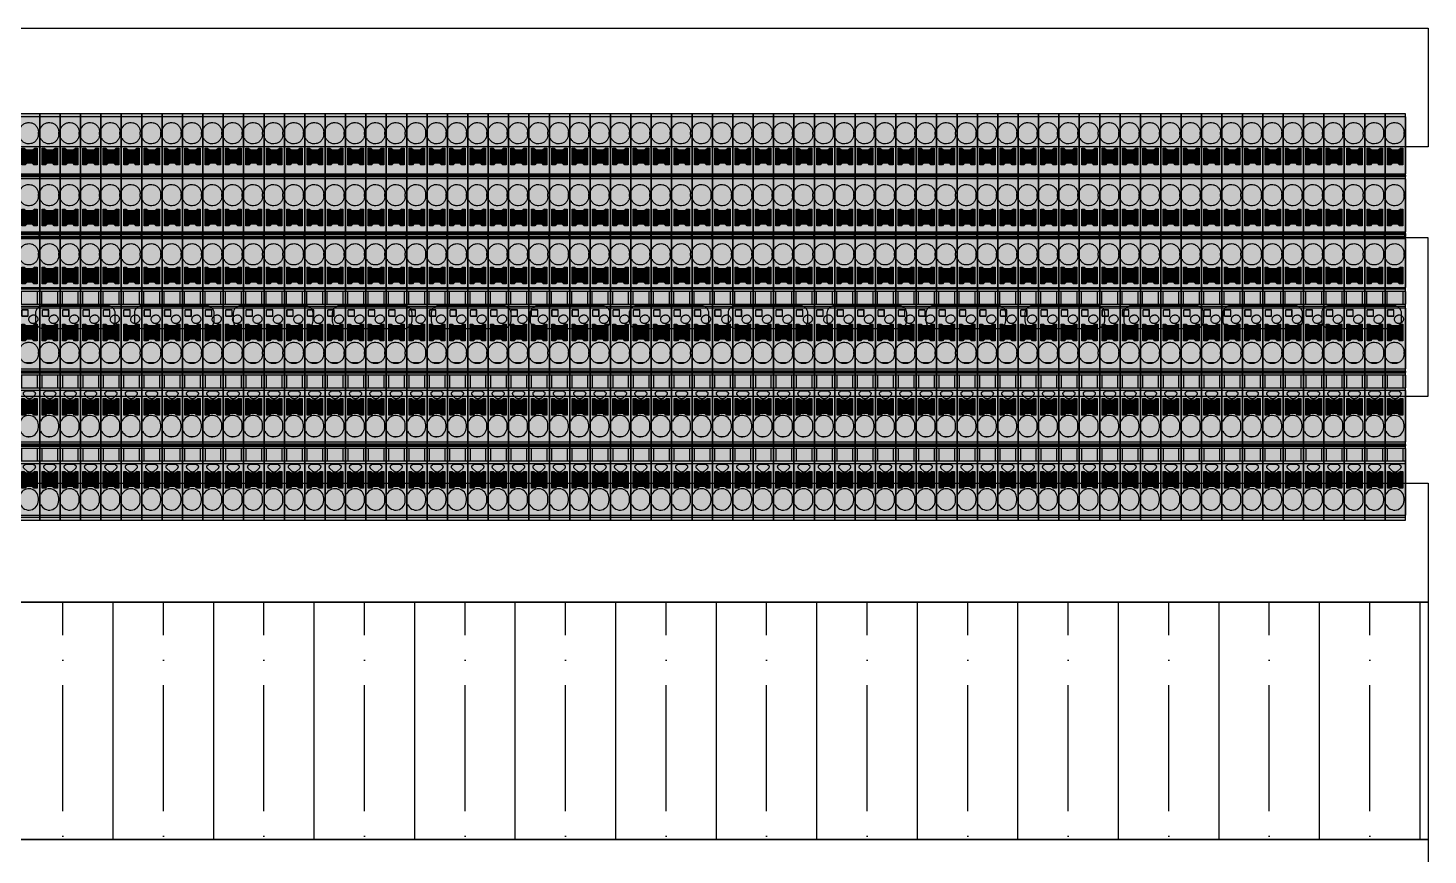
# Model space of a CAD drawing. Header units: millimetres. Extents: x -174 to 283928, y 1291 to 21053.
# Drawn here: x 10748.1 to 11101.9, y 20610.3 to 20819.2 of the extents above; entities that cross this region are included whole.
import ezdxf

# ---------------------------------------------------------------- set-up
doc = ezdxf.new("R2010")
doc.units = ezdxf.units.MM

# ---------------------------------------------------------------- blocks, each defined once
blk = doc.blocks.new('*U216')
at = {"ltscale": 2}
blk.add_lwpolyline([(0, 20), (0, -20), (840, -20), (840, 20), (0, 20)], dxfattribs=at)
for points in [[(490.23, 3), (506.23, 3, -0.414214), (508.23, 1), (508.23, -1, -0.414214), (506.23, -3), (490.23, -3, -0.414214), (488.23, -1), (488.23, 1, -0.414214)], [(515.23, 3), (531.23, 3, -0.414214), (533.23, 1), (533.23, -1, -0.414214), (531.23, -3), (515.23, -3, -0.414214), (513.23, -1), (513.23, 1, -0.414214)], [(540.23, 3), (556.23, 3, -0.414214), (558.23, 1), (558.23, -1, -0.414214), (556.23, -3), (540.23, -3, -0.414214), (538.23, -1), (538.23, 1, -0.414214)], [(565.23, 3), (581.23, 3, -0.414214), (583.23, 1), (583.23, -1, -0.414214), (581.23, -3), (565.23, -3, -0.414214), (563.23, -1), (563.23, 1, -0.414214)], [(590.23, 3), (606.23, 3, -0.414214), (608.23, 1), (608.23, -1, -0.414214), (606.23, -3), (590.23, -3, -0.414214), (588.23, -1), (588.23, 1, -0.414214)], [(615.23, 3), (631.23, 3, -0.414214), (633.23, 1), (633.23, -1, -0.414214), (631.23, -3), (615.23, -3, -0.414214), (613.23, -1), (613.23, 1, -0.414214)], [(640.23, 3), (656.23, 3, -0.414214), (658.23, 1), (658.23, -1, -0.414214), (656.23, -3), (640.23, -3, -0.414214), (638.23, -1), (638.23, 1, -0.414214)], [(665.23, 3), (681.23, 3, -0.414214), (683.23, 1), (683.23, -1, -0.414214), (681.23, -3), (665.23, -3, -0.414214), (663.23, -1), (663.23, 1, -0.414214)], [(690.23, 3), (706.23, 3, -0.414214), (708.23, 1), (708.23, -1, -0.414214), (706.23, -3), (690.23, -3, -0.414214), (688.23, -1), (688.23, 1, -0.414214)], [(715.23, 3), (731.23, 3, -0.414214), (733.23, 1), (733.23, -1, -0.414214), (731.23, -3), (715.23, -3, -0.414214), (713.23, -1), (713.23, 1, -0.414214)], [(740.23, 3), (756.23, 3, -0.414214), (758.23, 1), (758.23, -1, -0.414214), (756.23, -3), (740.23, -3, -0.414214), (738.23, -1), (738.23, 1, -0.414214)], [(765.23, 3), (781.23, 3, -0.414214), (783.23, 1), (783.23, -1, -0.414214), (781.23, -3), (765.23, -3, -0.414214), (763.23, -1), (763.23, 1, -0.414214)], [(790.23, 3), (806.23, 3, -0.414214), (808.23, 1), (808.23, -1, -0.414214), (806.23, -3), (790.23, -3, -0.414214), (788.23, -1), (788.23, 1, -0.414214)], [(815.23, 3), (831.23, 3, -0.414214), (833.23, 1), (833.23, -1, -0.414214), (831.23, -3), (815.23, -3, -0.414214), (813.23, -1), (813.23, 1, -0.414214)]]:
    blk.add_lwpolyline(points, format="xyb", close=True, dxfattribs=at)
blk = doc.blocks.new('*U197')
blk.add_wipeout([(0, 30), (840, 30), (840, -30), (0, -30)])
at = {"true_color": 0x2776bb}
h = blk.add_hatch(dxfattribs=at)
h.set_pattern_fill('ANSI35', color=152, scale=4, angle=45)
h.set_pattern_definition([(90, (-6146.77, 1406.27), (-25.4, 0), []), (90, (-6134.07, 1418.97), (-25.4, 0), [31.75, -6.35, 0, -6.35])])
h.paths.add_polyline_path([(840, -30), (840, 30), (0, 30), (0, -30)])
blk.add_lwpolyline([(0, 30), (840, 30), (840, -30), (0, -30), (0, 30)])
blk = doc.blocks.new('VPR-2.5-3L-GY')
at = {"true_color": 0xc7c8ca}
h = blk.add_hatch(color=9, dxfattribs=at)
h.dxf.hatch_style = 1
h.paths.add_polyline_path([(5.15, 51.29), (0, 51.29), (0, -51.29), (5.15, -51.29)])
at = {"true_color": 0xcd6928}
h = blk.add_hatch(color=32, dxfattribs=at)
h.dxf.hatch_style = 1
h.paths.add_polyline_path([(4.5, 42.63), (3.88, 42.63), (3.4, 42.23), (1.7, 42.23), (1.21, 42.63), (0.6, 42.63), (0.6, 38.43), (1.44, 38.43), (1.84, 38.83), (3.26, 38.83), (3.66, 38.43), (4.5, 38.43)])
h = blk.add_hatch(color=32, dxfattribs=at)
h.dxf.hatch_style = 1
h.paths.add_polyline_path([(4.5, 27.26), (3.88, 27.26), (3.4, 26.86), (1.7, 26.86), (1.21, 27.26), (0.6, 27.26), (0.6, 23.06), (1.44, 23.06), (1.84, 23.46), (3.26, 23.46), (3.66, 23.06), (4.5, 23.06)])
h = blk.add_hatch(color=32, dxfattribs=at)
h.dxf.hatch_style = 1
h.paths.add_polyline_path([(4.5, 12.61), (3.88, 12.61), (3.4, 12.21), (1.7, 12.21), (1.21, 12.61), (0.6, 12.61), (0.6, 8.41), (1.44, 8.41), (1.84, 8.81), (3.26, 8.81), (3.66, 8.41), (4.5, 8.41)])
h = blk.add_hatch(color=32, dxfattribs=at)
h.dxf.hatch_style = 1
h.paths.add_polyline_path([(4.5, -1.78), (3.88, -1.78), (3.4, -2.18), (1.7, -2.18), (1.21, -1.78), (0.6, -1.78), (0.6, -5.98), (1.44, -5.98), (1.84, -5.58), (3.26, -5.58), (3.66, -5.98), (4.5, -5.98)])
h = blk.add_hatch(color=32, dxfattribs=at)
h.dxf.hatch_style = 1
h.paths.add_polyline_path([(4.5, -20.56), (3.88, -20.56), (3.4, -20.96), (1.7, -20.96), (1.21, -20.56), (0.6, -20.56), (0.6, -24.76), (1.44, -24.76), (1.84, -24.36), (3.26, -24.36), (3.66, -24.76), (4.5, -24.76)])
h = blk.add_hatch(color=32, dxfattribs=at)
h.dxf.hatch_style = 1
h.paths.add_polyline_path([(4.5, -39.01), (3.88, -39.01), (3.4, -39.41), (1.7, -39.41), (1.21, -39.01), (0.6, -39.01), (0.6, -43.21), (1.44, -43.21), (1.84, -42.81), (3.26, -42.81), (3.66, -43.21), (4.5, -43.21)])
at = {"color": 7, "linetype": 'Continuous', "lineweight": 25}
for p, q in [((5.15, 50.53), (0, 50.53)), ((0, 50.53), (0, 47.73)), ((5.15, 50.53), (5.15, 36.18)), ((0.22, 47.73), (0, 47.73)), ((0, 45.13), (0, 47.73)), ((4.8, 46.13), (4.8, 46.73)), ((0, 45.13), (0.22, 45.13)), ((0, 45.13), (0, 36.18)), ((0.68, 40.9), (0.68, 42.58)), ((0.68, 42.58), (1.18, 42.58)), ((1.18, 42.58), (1.68, 42.18)), ((3.93, 42.58), (3.43, 42.18)), ((3.93, 42.58), (4.43, 42.58)), ((4.43, 42.58), (4.43, 40.9)), ((1.64, 40.9), (0.68, 40.9)), ((0.68, 40.1), (0.68, 40.9)), ((0.68, 38.58), (0.68, 40.1)), ((0.68, 40.1), (1.64, 40.1)), ((3.43, 42.18), (1.68, 42.18)), ((3.47, 40.9), (4.43, 40.9)), ((3.47, 40.1), (4.43, 40.1)), ((4.43, 40.9), (4.43, 40.1)), ((4.43, 40.1), (4.43, 38.48)), ((0, 36.18), (5.15, 36.18)), ((0, 36.06), (5.15, 36.06)), ((0, 36.06), (0, 35.8)), ((0, 35.8), (4.95, 35.79)), ((0, 35.66), (4.95, 35.66)), ((0, 35.66), (0, 35.65)), ((0, 35.65), (4.95, 35.65)), ((4.95, 35.56), (0, 35.56)), ((5.15, 35.46), (0, 35.46)), ((5.15, 35.42), (0, 35.42)), ((1.36, 38.48), (0.78, 38.48)), ((1.8, 38.88), (1.43, 38.51)), ((3.3, 38.88), (1.8, 38.88)), ((3.7, 38.48), (3.3, 38.88)), ((4.43, 38.48), (3.7, 38.48)), ((5.15, 35.79), (4.95, 35.79)), ((5.15, 35.69), (4.95, 35.69)), ((4.95, 35.69), (4.95, 35.46)), ((5.15, 35.86), (5.15, 36.06)), ((5.15, 35.86), (5.15, 35.79)), ((5.15, 35.79), (5.15, 35.69)), ((5.15, 35.69), (5.15, 35.52)), ((5.15, 34.92), (0, 34.92)), ((0, 34.92), (0, 32.08)), ((0.22, 32.08), (0, 32.08)), ((0, 29.48), (0, 32.08)), ((5.15, 34.92), (5.15, 21.48)), ((0, 29.48), (0.22, 29.48)), ((0, 29.48), (0, 21.48)), ((4.8, 30.48), (4.8, 31.08)), ((0.68, 25.53), (0.68, 27.21)), ((0.68, 27.21), (1.18, 27.21)), ((1.64, 25.53), (0.68, 25.53)), ((0.68, 24.73), (0.68, 25.53)), ((1.18, 27.21), (1.68, 26.81)), ((3.43, 26.81), (1.68, 26.81)), ((3.93, 27.21), (3.43, 26.81)), ((3.47, 25.53), (4.43, 25.53)), ((3.93, 27.21), (4.43, 27.21)), ((4.43, 27.21), (4.43, 25.53)), ((4.43, 25.53), (4.43, 24.73)), ((0, 21.48), (5.15, 21.48)), ((0, 21.35), (5.15, 21.35)), ((0, 21.35), (0, 21.07)), ((0.68, 23.21), (0.68, 24.73)), ((0.68, 24.73), (1.64, 24.73)), ((1.36, 23.11), (0.78, 23.11)), ((1.8, 23.51), (1.43, 23.14)), ((3.3, 23.51), (1.8, 23.51)), ((3.7, 23.11), (3.3, 23.51)), ((3.47, 24.73), (4.43, 24.73)), ((4.43, 23.11), (3.7, 23.11)), ((4.43, 24.73), (4.43, 23.11)), ((5.15, 21.13), (5.15, 21.35)), ((0, 21.07), (4.95, 21.06)), ((0, 20.93), (4.95, 20.93)), ((0, 20.93), (4.95, 20.93)), ((0, 20.93), (0, 20.93)), ((4.95, 20.85), (0, 20.85)), ((0, 20.85), (0, 20.42)), ((5.15, 20.3), (0, 20.3)), ((5.15, 20.3), (0, 20.3)), ((5.15, 20.26), (0, 20.26)), ((5.15, 19.77), (0, 19.77)), ((0, 19.77), (0, 17.13)), ((5.15, 21.06), (4.95, 21.06)), ((5.15, 20.96), (4.95, 20.96)), ((4.95, 20.96), (4.95, 20.3)), ((5.15, 21.13), (5.15, 21.06)), ((5.15, 20.96), (5.15, 20.36)), ((5.15, 19.77), (5.15, 7.48)), ((0.22, 17.13), (0, 17.13)), ((0, 14.53), (0, 17.13)), ((0, 14.53), (0, 7.48)), ((0, 14.53), (0.22, 14.53)), ((4.8, 15.53), (4.8, 16.13)), ((0.68, 10.88), (0.68, 12.56)), ((0.68, 12.56), (1.18, 12.56)), ((1.64, 10.88), (0.68, 10.88)), ((0.68, 10.08), (0.68, 10.88)), ((1.18, 12.56), (1.68, 12.16)), ((3.43, 12.16), (1.68, 12.16)), ((3.93, 12.56), (3.43, 12.16)), ((3.47, 10.88), (4.43, 10.88)), ((3.93, 12.56), (4.43, 12.56)), ((4.43, 12.56), (4.43, 10.88)), ((4.43, 10.88), (4.43, 10.08)), ((0, 7.48), (5.15, 7.48)), ((0.68, 8.56), (0.68, 10.08)), ((0.68, 10.08), (1.64, 10.08)), ((1.36, 8.46), (0.78, 8.46)), ((1.8, 8.86), (1.43, 8.49)), ((3.3, 8.86), (1.8, 8.86)), ((3.7, 8.46), (3.3, 8.86)), ((3.47, 10.08), (4.43, 10.08)), ((4.43, 8.46), (3.7, 8.46)), ((4.43, 10.08), (4.43, 8.46)), ((5.15, 7.02), (0, 7.02)), ((0, 6.48), (0, 7.02)), ((5.15, 6.48), (0, 6.48)), ((0, 3.28), (0, 6.48)), ((0.55, 3.28), (0.55, 6.48)), ((4.5, 6.48), (4.5, 3.28)), ((5.15, 6.48), (5.15, 7.02)), ((5.15, 6.48), (5.15, 3.28)), ((0, 3.28), (5.15, 3.28)), ((0, 2.69), (0, 3.28)), ((5.15, 2.69), (0, 2.69)), ((5.15, 2.23), (0, 2.23)), ((0, 2.23), (0, -7.77)), ((2.25, 1.84), (0.65, 1.84)), ((0.65, 0.23), (0.65, 1.84)), ((0.67, 1.81), (0.65, 1.84)), ((0.65, 0.23), (0.67, 0.26)), ((0.65, 0.23), (2.25, 0.23)), ((0.67, 1.81), (2.23, 1.81)), ((0.67, 0.26), (0.67, 1.81)), ((0.67, 0.26), (2.23, 0.26)), ((2.23, 1.81), (2.25, 1.84)), ((2.23, 0.26), (2.23, 1.81)), ((2.25, 0.23), (2.23, 0.26)), ((2.25, 0.23), (2.25, 1.84)), ((3.08, 0.39), (2.9, 0.29)), ((5.15, 2.69), (5.15, 3.28)), ((5.15, 2.23), (5.15, -13.07)), ((0.68, -3.51), (0.68, -1.83)), ((0.68, -1.83), (1.18, -1.83)), ((1.64, -3.51), (0.68, -3.51)), ((0.68, -4.31), (0.68, -3.51)), ((1.18, -1.83), (1.68, -2.23)), ((3.43, -2.23), (1.68, -2.23)), ((3.93, -1.83), (3.43, -2.23)), ((3.47, -3.51), (4.43, -3.51)), ((3.93, -1.83), (4.43, -1.83)), ((3.95, -1.53), (4.13, -1.43)), ((4.43, -1.83), (4.43, -3.51)), ((4.43, -3.51), (4.43, -4.31)), ((0.68, -5.83), (0.68, -4.31)), ((0.68, -4.31), (1.64, -4.31)), ((1.36, -5.93), (0.78, -5.93)), ((1.8, -5.53), (1.43, -5.9)), ((3.3, -5.53), (1.8, -5.53)), ((3.7, -5.93), (3.3, -5.53)), ((3.47, -4.31), (4.43, -4.31)), ((4.43, -5.93), (3.7, -5.93)), ((4.43, -4.31), (4.43, -5.93)), ((0.22, -7.77), (0, -7.77)), ((0, -10.37), (0, -7.77)), ((0, -10.37), (0.22, -10.37)), ((0, -10.37), (0, -13.07)), ((4.8, -9.37), (4.8, -8.77)), ((0, -13.07), (5.15, -13.07)), ((0, -13.56), (5.15, -13.56)), ((0, -13.59), (5.15, -13.59)), ((0, -13.61), (5.15, -13.61)), ((0, -13.71), (4.95, -13.71)), ((4.95, -13.8), (0, -13.8)), ((4.95, -13.8), (0, -13.8)), ((0, -13.8), (0, -13.8)), ((4.95, -13.94), (0, -13.94)), ((0, -13.94), (0, -14.05)), ((5.15, -14.05), (0, -14.05)), ((1.32, -11.51), (3.41, -11.51)), ((4.95, -13.61), (4.95, -13.84)), ((5.15, -13.84), (4.95, -13.84)), ((5.15, -13.94), (4.95, -13.94)), ((5.15, -13.67), (5.15, -13.84)), ((5.15, -13.94), (5.15, -14)), ((5.15, -14.05), (5.15, -14)), ((5.15, -14.17), (0, -14.17)), ((0, -14.72), (0, -14.17)), ((5.15, -14.72), (0, -14.72)), ((0, -17.92), (0, -14.72)), ((0.55, -14.72), (0.55, -17.92)), ((4.5, -14.72), (4.5, -17.92)), ((5.15, -14.72), (5.15, -14.17)), ((5.15, -14.72), (5.15, -17.92)), ((0, -17.92), (5.15, -17.92)), ((0, -18.59), (0, -17.92)), ((5.15, -18.59), (0, -18.59)), ((0, -18.59), (0, -26.27)), ((0.68, -22.29), (0.68, -20.61)), ((0.68, -20.61), (1.18, -20.61)), ((1.18, -19.73), (1.92, -20.47)), ((1.18, -20.61), (1.68, -21.01)), ((3.43, -21.01), (1.68, -21.01)), ((2.27, -20.62), (2.78, -20.62)), ((3.13, -20.47), (3.87, -19.73)), ((3.93, -20.61), (3.43, -21.01)), ((3.93, -20.61), (4.43, -20.61)), ((4.43, -20.61), (4.43, -22.29)), ((5.15, -18.59), (5.15, -17.92)), ((5.15, -18.59), (5.15, -31.57)), ((1.64, -22.29), (0.68, -22.29)), ((0.68, -23.09), (0.68, -22.29)), ((0.68, -24.61), (0.68, -23.09)), ((0.68, -23.09), (1.64, -23.09)), ((1.36, -24.71), (0.78, -24.71)), ((1.8, -24.31), (1.43, -24.68)), ((3.3, -24.31), (1.8, -24.31)), ((3.7, -24.71), (3.3, -24.31)), ((3.47, -22.29), (4.43, -22.29)), ((3.47, -23.09), (4.43, -23.09)), ((4.43, -24.71), (3.7, -24.71)), ((4.43, -22.29), (4.43, -23.09)), ((4.43, -23.09), (4.43, -24.71)), ((0.22, -26.27), (0, -26.27)), ((0, -28.87), (0, -26.27)), ((4.8, -27.87), (4.8, -27.27)), ((0, -28.87), (0.22, -28.87)), ((0, -28.87), (0, -31.57)), ((0, -31.57), (5.15, -31.57)), ((1.79, -30.19), (3.01, -30.19)), ((0, -32.06), (5.15, -32.06)), ((0, -32.11), (5.15, -32.11)), ((0, -32.21), (4.95, -32.21)), ((4.95, -32.3), (0, -32.3)), ((4.95, -32.3), (0, -32.3)), ((0, -32.3), (0, -32.3)), ((4.95, -32.44), (0, -32.44)), ((0, -32.44), (0, -32.55)), ((5.15, -32.55), (0, -32.55)), ((5.15, -32.67), (0, -32.67)), ((0, -33.19), (0, -32.67)), ((5.15, -33.19), (0, -33.19)), ((0, -36.39), (0, -33.19)), ((0.55, -33.19), (0.55, -36.39)), ((4.5, -33.19), (4.5, -36.39)), ((4.95, -32.11), (4.95, -32.34)), ((5.15, -32.34), (4.95, -32.34)), ((4.95, -32.34), (4.95, -32.44)), ((5.15, -32.44), (4.95, -32.44)), ((5.15, -32.17), (5.15, -32.34)), ((5.15, -32.34), (5.15, -32.44)), ((5.15, -32.44), (5.15, -32.5)), ((5.15, -32.55), (5.15, -32.5)), ((5.15, -33.19), (5.15, -32.67)), ((5.15, -33.19), (5.15, -36.39)), ((5.15, -36.39), (0, -36.39)), ((0, -36.39), (0, -37.09)), ((5.15, -37.09), (0, -37.09)), ((0, -37.09), (0, -44.77)), ((1.18, -38.23), (1.92, -38.97)), ((3.13, -38.97), (3.87, -38.23)), ((5.15, -36.39), (5.15, -37.09)), ((5.15, -37.09), (5.15, -50.07)), ((0.68, -40.74), (0.68, -39.06)), ((0.68, -39.06), (1.18, -39.06)), ((1.64, -40.74), (0.68, -40.74)), ((0.68, -41.54), (0.68, -40.74)), ((0.68, -43.06), (0.68, -41.54)), ((0.68, -41.54), (1.64, -41.54)), ((1.18, -39.06), (1.68, -39.46)), ((3.43, -39.46), (1.68, -39.46)), ((2.27, -39.12), (2.78, -39.12)), ((3.93, -39.06), (3.43, -39.46)), ((3.47, -40.74), (4.43, -40.74)), ((3.47, -41.54), (4.43, -41.54)), ((3.93, -39.06), (4.43, -39.06)), ((4.43, -39.06), (4.43, -40.74)), ((4.43, -40.74), (4.43, -41.54)), ((4.43, -41.54), (4.43, -43.16)), ((0.22, -44.77), (0, -44.77)), ((0, -47.37), (0, -44.77)), ((1.36, -43.16), (0.78, -43.16)), ((1.8, -42.76), (1.43, -43.13)), ((3.3, -42.76), (1.8, -42.76)), ((3.7, -43.16), (3.3, -42.76)), ((4.43, -43.16), (3.7, -43.16)), ((4.8, -46.37), (4.8, -45.77)), ((0, -47.37), (0.22, -47.37)), ((0, -47.37), (0, -50.07)), ((0, -50.07), (5.15, -50.07)), ((0, -50.56), (5.15, -50.56))]:
    blk.add_line(p, q, dxfattribs=at)
blk.add_lwpolyline([(5.15, -51.29), (5.15, 51.29), (0, 51.29), (0, -51.29), (5.15, -51.29)])
for points in [[(0.6, 38.43), (0.6, 42.63), (1.21, 42.63), (1.7, 42.23), (3.4, 42.23), (3.88, 42.63), (4.5, 42.63), (4.5, 38.43), (3.66, 38.43), (3.26, 38.83), (1.84, 38.83), (1.44, 38.43)], [(0.6, 23.06), (0.6, 27.26), (1.21, 27.26), (1.7, 26.86), (3.4, 26.86), (3.88, 27.26), (4.5, 27.26), (4.5, 23.06), (3.66, 23.06), (3.26, 23.46), (1.84, 23.46), (1.44, 23.06)], [(0.6, 8.41), (0.6, 12.61), (1.21, 12.61), (1.7, 12.21), (3.4, 12.21), (3.88, 12.61), (4.5, 12.61), (4.5, 8.41), (3.66, 8.41), (3.26, 8.81), (1.84, 8.81), (1.44, 8.41)], [(0.6, -5.98), (0.6, -1.78), (1.21, -1.78), (1.7, -2.18), (3.4, -2.18), (3.88, -1.78), (4.5, -1.78), (4.5, -5.98), (3.66, -5.98), (3.26, -5.58), (1.84, -5.58), (1.44, -5.98)], [(0.6, -24.76), (0.6, -20.56), (1.21, -20.56), (1.7, -20.96), (3.4, -20.96), (3.88, -20.56), (4.5, -20.56), (4.5, -24.76), (3.66, -24.76), (3.26, -24.36), (1.84, -24.36), (1.44, -24.76)], [(0.6, -43.21), (0.6, -39.01), (1.21, -39.01), (1.7, -39.41), (3.4, -39.41), (3.88, -39.01), (4.5, -39.01), (4.5, -43.21), (3.66, -43.21), (3.26, -42.81), (1.84, -42.81), (1.44, -43.21)]]:
    blk.add_lwpolyline(points, close=True, dxfattribs=at)
for centre, radius, start, end in [((2.55, 40.5), 1, 23.5782, 156.4218), ((2.55, 40.5), 1, 203.5782, 336.4218), ((0.78, 38.58), 0.1, 180, 270), ((1.36, 38.58), 0.1, 270, 315), ((2.55, 25.13), 1, 23.5782, 156.4218), ((0.78, 23.21), 0.1, 180, 270), ((1.36, 23.21), 0.1, 270, 315), ((2.55, 25.13), 1, 203.5782, 336.4218), ((2.55, 10.48), 1, 23.5782, 156.4218), ((0.78, 8.56), 0.1, 180, 270), ((1.36, 8.56), 0.1, 270, 315), ((2.55, 10.48), 1, 203.5782, 336.4218), ((2.55, -3.91), 1, 23.5782, 156.4218), ((0.78, -5.83), 0.1, 180, 270), ((1.36, -5.83), 0.1, 270, 315), ((2.55, -3.91), 1, 203.5782, 336.4218), ((2.53, -25.84), 7.11, 81.5242, 98.4758), ((0.78, -24.61), 0.1, 180, 270), ((1.36, -24.61), 0.1, 270, 315), ((2.55, -22.69), 1, 23.5782, 156.4218), ((2.55, -22.69), 1, 203.5782, 336.4218), ((2.4, -27.27), 2.4, 0, 155.3757), ((2.4, -27.87), 2.4, 204.6243, 0), ((2.53, -44.34), 7.11, 81.5242, 98.4758), ((2.55, -41.14), 1, 23.5782, 156.4218), ((2.55, -41.14), 1, 203.5782, 336.4218), ((2.4, -45.77), 2.4, 0, 155.3757), ((0.78, -43.06), 0.1, 180, 270), ((1.36, -43.06), 0.1, 270, 315), ((2.4, -46.37), 2.4, 204.6243, 0)]:
    blk.add_arc(centre, radius, start, end, dxfattribs=at)
for points, knots in [([(0.22, 47.73), (0.24, 47.78), (0.29, 47.88), (0.37, 48.01), (0.45, 48.14), (0.55, 48.27), (0.71, 48.45), (0.96, 48.67), (1.32, 48.89), (1.71, 49.05), (2.25, 49.15), (2.92, 49.12), (3.55, 48.87), (3.99, 48.55), (4.28, 48.25), (4.51, 47.9), (4.66, 47.56), (4.75, 47.26), (4.79, 47), (4.8, 46.82), (4.8, 46.73)], [0, 0, 0, 0, 0.024394, 0.048636, 0.072831, 0.097085, 0.121504, 0.185849, 0.250275, 0.31462, 0.379045, 0.500019, 0.620993, 0.685337, 0.749763, 0.814108, 0.878533, 0.919087, 0.959411, 1, 1, 1, 1]), ([(4.8, 46.13), (4.8, 46.08), (4.8, 45.98), (4.78, 45.82), (4.76, 45.66), (4.72, 45.51), (4.65, 45.27), (4.51, 44.97), (4.28, 44.62), (3.99, 44.32), (3.55, 44), (2.92, 43.75), (2.25, 43.71), (1.71, 43.82), (1.32, 43.98), (0.96, 44.19), (0.69, 44.44), (0.48, 44.68), (0.34, 44.9), (0.26, 45.05), (0.22, 45.13)], [0, 0, 0, 0, 0.024394, 0.048636, 0.072831, 0.097085, 0.121504, 0.185849, 0.250275, 0.31462, 0.379045, 0.500019, 0.620993, 0.685337, 0.749763, 0.814108, 0.878533, 0.919087, 0.959411, 1, 1, 1, 1]), ([(0, 36.06), (0, 36.08), (0, 36.1), (0, 36.13), (0, 36.16), (0, 36.18), (0, 36.18), (0, 36.18)], [0, 0, 0, 0, 0.1671802, 0.3318902, 0.5004135, 0.7494531, 1, 1, 1, 1]), ([(0, 35.8), (0, 35.77), (0, 35.73), (0, 35.68), (0, 35.66), (0, 35.66)], [0, 0, 0, 0, 0.5, 0.5, 1, 1, 1, 1]), ([(0, 35.62), (0, 35.63), (0, 35.64), (0, 35.65), (0, 35.65)], [0, 0, 0, 0, 0.497129, 1, 1, 1, 1]), ([(0, 34.92), (0, 34.94), (0, 34.98), (0, 35.03), (0, 35.1), (0, 35.18), (0, 35.25), (0, 35.32), (0, 35.37), (0, 35.4), (0, 35.41), (0, 35.42)], [0, 0, 0, 0, 0.0800126, 0.1601253, 0.2414441, 0.3692652, 0.5000614, 0.6278835, 0.7586808, 0.8786191, 1, 1, 1, 1]), ([(5.15, 34.92), (5.15, 35.04), (5.15, 35.16), (5.15, 35.34), (5.15, 35.4), (5.15, 35.42)], [0, 0, 0, 0, 0.5, 0.5, 1, 1, 1, 1]), ([(0.22, 32.08), (0.24, 32.13), (0.29, 32.23), (0.37, 32.36), (0.45, 32.49), (0.55, 32.62), (0.71, 32.8), (0.96, 33.02), (1.32, 33.24), (1.71, 33.4), (2.25, 33.5), (2.92, 33.47), (3.55, 33.22), (3.99, 32.9), (4.28, 32.6), (4.51, 32.25), (4.66, 31.91), (4.75, 31.61), (4.79, 31.35), (4.8, 31.17), (4.8, 31.08)], [0, 0, 0, 0, 0.024394, 0.048636, 0.072831, 0.097085, 0.121504, 0.185849, 0.250275, 0.31462, 0.379045, 0.500019, 0.620993, 0.685337, 0.749763, 0.814108, 0.878533, 0.919087, 0.959411, 1, 1, 1, 1]), ([(4.8, 30.48), (4.8, 30.43), (4.8, 30.33), (4.78, 30.17), (4.76, 30.01), (4.72, 29.86), (4.65, 29.62), (4.51, 29.32), (4.28, 28.97), (3.99, 28.67), (3.55, 28.35), (2.92, 28.1), (2.25, 28.06), (1.71, 28.17), (1.32, 28.33), (0.96, 28.54), (0.69, 28.79), (0.48, 29.03), (0.34, 29.25), (0.26, 29.4), (0.22, 29.48)], [0, 0, 0, 0, 0.0243942, 0.0486358, 0.0728305, 0.0970848, 0.1215043, 0.1858492, 0.2502747, 0.3146196, 0.3790451, 0.5000188, 0.6209926, 0.6853375, 0.749763, 0.8141079, 0.8785334, 0.9190869, 0.9594114, 1, 1, 1, 1]), ([(0, 21.35), (0, 21.36), (0, 21.39), (0, 21.42), (0, 21.45), (0, 21.48), (0, 21.48), (0, 21.48)], [0, 0, 0, 0, 0.167329, 0.331784, 0.500465, 0.749473, 1, 1, 1, 1]), ([(5.15, 21.35), (5.15, 21.39), (5.15, 21.42), (5.15, 21.47), (5.15, 21.48), (5.15, 21.48)], [0, 0, 0, 0, 0.5, 0.5, 1, 1, 1, 1]), ([(0, 21.07), (0, 21.04), (0, 21), (0, 20.95), (0, 20.94), (0, 20.93)], [0, 0, 0, 0, 0.5, 0.5, 1, 1, 1, 1]), ([(0, 20.9), (0, 20.91), (0, 20.92), (0, 20.93), (0, 20.93)], [0, 0, 0, 0, 0.497129, 1, 1, 1, 1]), ([(0, 19.77), (0, 19.79), (0, 19.84), (0, 19.91), (0, 19.97), (0, 20.03), (0, 20.1), (0, 20.15), (0, 20.2), (0, 20.24), (0, 20.25), (0, 20.26)], [0, 0, 0, 0, 0.101572, 0.200381, 0.298422, 0.397735, 0.500284, 0.627642, 0.757961, 0.878261, 1, 1, 1, 1]), ([(0.22, 17.13), (0.24, 17.18), (0.29, 17.28), (0.37, 17.41), (0.45, 17.54), (0.55, 17.67), (0.71, 17.85), (0.96, 18.07), (1.32, 18.29), (1.71, 18.45), (2.25, 18.55), (2.92, 18.52), (3.55, 18.27), (3.99, 17.95), (4.28, 17.65), (4.51, 17.3), (4.66, 16.96), (4.75, 16.66), (4.79, 16.4), (4.8, 16.22), (4.8, 16.13)], [0, 0, 0, 0, 0.024394, 0.048636, 0.072831, 0.097085, 0.121504, 0.185849, 0.250275, 0.31462, 0.379045, 0.500019, 0.620993, 0.685337, 0.749763, 0.814108, 0.878533, 0.919087, 0.959411, 1, 1, 1, 1]), ([(5.15, 21.06), (5.15, 21.05), (5.15, 21.04), (5.15, 21.04), (5.15, 21.03), (5.15, 21.02), (5.15, 21.01), (5.15, 20.99), (5.15, 20.98), (5.15, 20.96)], [0, 0, 0, 0, 0.0000268555, 0.0000268555, 0.0000268555, 0.000053711, 0.000053711, 0.000053711, 0.0001048413, 0.0001048413, 0.0001048413, 0.0001048413]), ([(5.15, 19.77), (5.15, 19.88), (5.15, 20), (5.15, 20.18), (5.15, 20.24), (5.15, 20.26)], [0, 0, 0, 0, 0.5, 0.5, 1, 1, 1, 1]), ([(4.8, 15.53), (4.8, 15.48), (4.8, 15.38), (4.78, 15.22), (4.76, 15.06), (4.72, 14.91), (4.65, 14.67), (4.51, 14.37), (4.28, 14.02), (3.99, 13.72), (3.55, 13.4), (2.92, 13.15), (2.25, 13.11), (1.71, 13.22), (1.32, 13.38), (0.96, 13.59), (0.69, 13.84), (0.48, 14.08), (0.34, 14.3), (0.26, 14.45), (0.22, 14.53)], [0, 0, 0, 0, 0.0243942, 0.0486358, 0.0728305, 0.0970848, 0.1215043, 0.1858492, 0.2502747, 0.3146196, 0.3790451, 0.5000188, 0.6209926, 0.6853375, 0.749763, 0.8141079, 0.8785334, 0.9190869, 0.9594114, 1, 1, 1, 1]), ([(0, 7.02), (0, 7.03), (0, 7.05), (0, 7.1), (0, 7.15), (0, 7.23), (0, 7.34), (0, 7.44), (0, 7.48)], [0, 0, 0, 0, 0.1259506, 0.2495429, 0.37352, 0.5005997, 0.7495449, 1, 1, 1, 1]), ([(5.15, 7.02), (5.15, 7.06), (5.15, 7.13), (5.15, 7.29), (5.15, 7.39), (5.15, 7.48)], [0, 0, 0, 0, 0.5, 0.5, 1, 1, 1, 1]), ([(0, 2.23), (0, 2.26), (0, 2.31), (0, 2.38), (0, 2.45), (0, 2.53), (0, 2.63), (0, 2.67), (0, 2.69)], [0, 0, 0, 0, 0.125951, 0.249543, 0.37352, 0.5006, 0.749545, 1, 1, 1, 1]), ([(3.95, -1.53), (3.92, -1.54), (3.86, -1.57), (3.77, -1.61), (3.68, -1.64), (3.54, -1.66), (3.37, -1.67), (3.15, -1.64), (2.95, -1.56), (2.72, -1.41), (2.5, -1.15), (2.38, -0.83), (2.37, -0.56), (2.41, -0.34), (2.48, -0.14), (2.6, 0.03), (2.74, 0.18), (2.85, 0.26), (2.9, 0.29)], [0, 0, 0, 0, 0.030168, 0.060086, 0.090023, 0.12025, 0.185229, 0.25037, 0.315349, 0.38049, 0.500065, 0.619641, 0.684619, 0.749761, 0.814739, 0.87988, 0.9399, 1, 1, 1, 1]), ([(3.08, 0.39), (3.1, 0.41), (3.16, 0.44), (3.25, 0.48), (3.35, 0.5), (3.48, 0.53), (3.66, 0.54), (3.87, 0.5), (4.08, 0.43), (4.31, 0.28), (4.53, 0.02), (4.64, -0.3), (4.66, -0.58), (4.62, -0.79), (4.55, -0.99), (4.43, -1.17), (4.29, -1.32), (4.18, -1.39), (4.13, -1.43)], [0, 0, 0, 0, 0.030168, 0.060086, 0.090023, 0.12025, 0.185229, 0.25037, 0.315349, 0.38049, 0.500065, 0.619641, 0.684619, 0.749761, 0.814739, 0.87988, 0.9399, 1, 1, 1, 1]), ([(5.15, 2.23), (5.15, 2.33), (5.15, 2.43), (5.15, 2.59), (5.15, 2.66), (5.15, 2.69)], [0, 0, 0, 0, 0.5, 0.5, 1, 1, 1, 1]), ([(0.22, -7.77), (0.24, -7.72), (0.29, -7.62), (0.37, -7.49), (0.45, -7.36), (0.55, -7.23), (0.71, -7.05), (0.96, -6.83), (1.32, -6.61), (1.71, -6.45), (2.25, -6.35), (2.92, -6.38), (3.55, -6.63), (3.99, -6.95), (4.28, -7.25), (4.51, -7.6), (4.66, -7.94), (4.75, -8.24), (4.79, -8.5), (4.8, -8.68), (4.8, -8.77)], [0, 0, 0, 0, 0.024394, 0.048636, 0.072831, 0.097085, 0.121504, 0.185849, 0.250275, 0.31462, 0.379045, 0.500019, 0.620993, 0.685337, 0.749763, 0.814108, 0.878533, 0.919087, 0.959411, 1, 1, 1, 1]), ([(4.8, -9.37), (4.8, -9.42), (4.8, -9.52), (4.78, -9.68), (4.76, -9.84), (4.72, -9.99), (4.65, -10.23), (4.51, -10.53), (4.28, -10.88), (3.99, -11.18), (3.55, -11.5), (2.92, -11.75), (2.25, -11.79), (1.71, -11.68), (1.32, -11.52), (0.96, -11.31), (0.69, -11.06), (0.48, -10.82), (0.34, -10.6), (0.26, -10.45), (0.22, -10.37)], [0, 0, 0, 0, 0.024394, 0.048636, 0.072831, 0.097085, 0.121504, 0.185849, 0.250275, 0.31462, 0.379045, 0.500019, 0.620993, 0.685337, 0.749763, 0.814108, 0.878533, 0.919087, 0.959411, 1, 1, 1, 1]), ([(0, -13.56), (0, -13.56), (0, -13.55), (0, -13.54), (0, -13.51), (0, -13.47), (0, -13.4), (0, -13.33), (0, -13.24), (0, -13.15), (0, -13.1), (0, -13.07)], [0, 0, 0, 0, 0.080013, 0.160125, 0.241444, 0.369265, 0.500061, 0.627884, 0.758681, 0.878619, 1, 1, 1, 1]), ([(0, -13.8), (0, -13.8), (0, -13.79), (0, -13.78), (0, -13.77)], [0, 0, 0, 0, 0.497071, 1, 1, 1, 1]), ([(0, -13.8), (0, -13.81), (0, -13.83), (0, -13.88), (0, -13.92), (0, -13.94)], [0, 0, 0, 0, 0.5, 0.5, 1, 1, 1, 1]), ([(5.15, -13.56), (5.15, -13.55), (5.15, -13.49), (5.15, -13.31), (5.15, -13.19), (5.15, -13.07)], [0, 0, 0, 0, 0.5, 0.5, 1, 1, 1, 1]), ([(1.18, -19.73), (1.16, -19.71), (1.12, -19.67), (1.08, -19.61), (1.05, -19.54), (1.02, -19.45), (1.01, -19.32), (1.04, -19.17), (1.1, -19.04), (1.21, -18.93), (1.33, -18.84), (1.43, -18.82), (1.48, -18.81)], [0, 0, 0, 0, 0.063139, 0.125111, 0.187139, 0.250441, 0.375146, 0.500291, 0.624996, 0.750141, 0.874961, 1, 1, 1, 1]), ([(2.27, -20.62), (2.25, -20.62), (2.21, -20.61), (2.14, -20.6), (2.07, -20.58), (1.99, -20.54), (1.94, -20.49), (1.92, -20.47)], [0, 0, 0, 0, 0.166556, 0.332331, 0.500193, 0.749367, 1, 1, 1, 1]), ([(3.13, -20.47), (3.11, -20.48), (3.08, -20.51), (3.03, -20.55), (2.96, -20.58), (2.87, -20.61), (2.81, -20.61), (2.78, -20.62)], [0, 0, 0, 0, 0.166556, 0.332331, 0.500193, 0.749367, 1, 1, 1, 1]), ([(3.57, -18.81), (3.6, -18.82), (3.65, -18.82), (3.72, -18.85), (3.78, -18.89), (3.86, -18.95), (3.95, -19.04), (4.01, -19.17), (4.04, -19.32), (4.02, -19.47), (3.97, -19.61), (3.91, -19.69), (3.87, -19.73)], [0, 0, 0, 0, 0.063139, 0.125111, 0.187139, 0.250441, 0.375146, 0.500291, 0.624996, 0.750141, 0.874961, 1, 1, 1, 1]), ([(0, -32.06), (0, -32.06), (0, -32.05), (0, -32.04), (0, -32.01), (0, -31.97), (0, -31.9), (0, -31.83), (0, -31.74), (0, -31.65), (0, -31.6), (0, -31.57)], [0, 0, 0, 0, 0.080013, 0.160125, 0.241444, 0.369265, 0.500061, 0.627884, 0.758681, 0.878619, 1, 1, 1, 1]), ([(5.15, -32.06), (5.15, -32.05), (5.15, -31.99), (5.15, -31.81), (5.15, -31.69), (5.15, -31.57)], [0, 0, 0, 0, 0.5, 0.5, 1, 1, 1, 1]), ([(0, -32.3), (0, -32.3), (0, -32.29), (0, -32.28), (0, -32.27)], [0, 0, 0, 0, 0.497071, 1, 1, 1, 1]), ([(0, -32.3), (0, -32.31), (0, -32.33), (0, -32.38), (0, -32.42), (0, -32.44)], [0, 0, 0, 0, 0.5, 0.5, 1, 1, 1, 1]), ([(0, -32.67), (0, -32.67), (0, -32.66), (0, -32.65), (0, -32.63), (0, -32.6), (0, -32.56), (0, -32.55)], [0, 0, 0, 0, 0.16718, 0.33189, 0.500413, 0.749453, 1, 1, 1, 1]), ([(1.18, -38.23), (1.16, -38.21), (1.12, -38.17), (1.08, -38.11), (1.05, -38.04), (1.02, -37.95), (1.01, -37.82), (1.04, -37.67), (1.1, -37.54), (1.21, -37.43), (1.33, -37.34), (1.43, -37.32), (1.48, -37.31)], [0, 0, 0, 0, 0.063139, 0.125111, 0.187139, 0.250441, 0.375146, 0.500291, 0.624996, 0.750141, 0.874961, 1, 1, 1, 1]), ([(3.57, -37.31), (3.6, -37.32), (3.65, -37.32), (3.72, -37.35), (3.78, -37.39), (3.86, -37.45), (3.95, -37.54), (4.01, -37.67), (4.04, -37.82), (4.02, -37.97), (3.97, -38.11), (3.91, -38.19), (3.87, -38.23)], [0, 0, 0, 0, 0.0631394, 0.1251115, 0.1871388, 0.2504407, 0.3751456, 0.5002908, 0.6249958, 0.750141, 0.8749612, 1, 1, 1, 1]), ([(2.27, -39.12), (2.25, -39.12), (2.21, -39.11), (2.14, -39.1), (2.07, -39.08), (1.99, -39.04), (1.94, -38.99), (1.92, -38.97)], [0, 0, 0, 0, 0.1665561, 0.332331, 0.5001928, 0.7493673, 1, 1, 1, 1]), ([(3.13, -38.97), (3.11, -38.98), (3.08, -39.01), (3.03, -39.05), (2.96, -39.08), (2.87, -39.11), (2.81, -39.11), (2.78, -39.12)], [0, 0, 0, 0, 0.166556, 0.332331, 0.500193, 0.749367, 1, 1, 1, 1]), ([(0, -50.56), (0, -50.56), (0, -50.55), (0, -50.54), (0, -50.51), (0, -50.47), (0, -50.4), (0, -50.33), (0, -50.24), (0, -50.15), (0, -50.1), (0, -50.07)], [0, 0, 0, 0, 0.080013, 0.160125, 0.241444, 0.369265, 0.500061, 0.627884, 0.758681, 0.878619, 1, 1, 1, 1]), ([(5.15, -50.56), (5.15, -50.55), (5.15, -50.49), (5.15, -50.31), (5.15, -50.19), (5.15, -50.07)], [0, 0, 0, 0, 0.5, 0.5, 1, 1, 1, 1])]:
    blk.add_open_spline(points, degree=3, knots=knots, dxfattribs=at)
for points in [[(4.95, 35.79), (4.95, 35.76), (4.95, 35.72), (4.95, 35.69)], [(5.15, 36.06), (5.15, 36.13), (5.15, 36.18), (5.15, 36.18)], [(4.95, 21.06), (4.95, 21.03), (4.95, 20.99), (4.95, 20.96)], [(0, -14.05), (0, -14.12), (0, -14.17), (0, -14.17)], [(4.95, -13.84), (4.95, -13.87), (4.95, -13.91), (4.95, -13.94)], [(5.15, -13.84), (5.15, -13.87), (5.15, -13.91), (5.15, -13.94)], [(5.15, -14.17), (5.15, -14.17), (5.15, -14.12), (5.15, -14.05)], [(5.15, -32.67), (5.15, -32.67), (5.15, -32.62), (5.15, -32.55)]]:
    blk.add_open_spline(points, degree=3, dxfattribs=at)

msp = doc.modelspace()

# ---------------------------------------------------------------- linework, layer by layer
at = {"layer": 'Defpoints', "color": 6}
for points in [[(11101.853, 20789.172), (10261.853, 20789.172), (10261.853, 20819.172), (11101.853, 20819.172)], [(11101.853, 20674.172), (10261.826, 20674.172), (10261.826, 20704.172), (11101.853, 20704.172)], [(11101.853, 20584.172), (10261.853, 20584.172), (10261.853, 20614.172), (11101.853, 20614.172)]]:
    msp.add_lwpolyline(points, close=True, dxfattribs=at)

# ---------------------------------------------------------------- block references
for p in [(10745.953, 20746.172), (10751.103, 20746.172), (10756.253, 20746.172), (10761.403, 20746.172), (10766.553, 20746.172), (10771.703, 20746.172), (10776.853, 20746.172), (10782.003, 20746.172), (10787.153, 20746.172), (10792.303, 20746.172), (10797.453, 20746.172), (10802.603, 20746.172), (10807.753, 20746.172), (10812.903, 20746.172), (10818.053, 20746.172), (10823.203, 20746.172), (10828.353, 20746.172), (10833.503, 20746.172), (10838.653, 20746.172), (10843.803, 20746.172), (10848.953, 20746.172), (10854.103, 20746.172), (10859.253, 20746.172), (10864.403, 20746.172), (10869.553, 20746.172), (10874.703, 20746.172), (10879.853, 20746.172), (10885.003, 20746.172), (10890.153, 20746.172), (10895.303, 20746.172), (10900.453, 20746.172), (10905.603, 20746.172), (10910.753, 20746.172), (10915.903, 20746.172), (10921.053, 20746.172), (10926.203, 20746.172), (10931.353, 20746.172), (10936.503, 20746.172), (10941.653, 20746.172), (10946.803, 20746.172), (10951.953, 20746.172), (10957.103, 20746.172), (10962.253, 20746.172), (10967.403, 20746.172), (10972.553, 20746.172), (10977.703, 20746.172), (10982.853, 20746.172), (10988.003, 20746.172), (10993.153, 20746.172), (10998.303, 20746.172), (11003.453, 20746.172), (11008.603, 20746.172), (11013.753, 20746.172), (11018.903, 20746.172), (11024.053, 20746.172), (11029.203, 20746.172), (11034.353, 20746.172), (11039.503, 20746.172), (11044.653, 20746.172), (11049.803, 20746.172), (11054.953, 20746.172), (11060.103, 20746.172), (11065.253, 20746.172), (11070.403, 20746.172), (11075.553, 20746.172), (11080.703, 20746.172), (11085.853, 20746.172), (11091.003, 20746.172)]:
    msp.add_blockref('VPR-2.5-3L-GY', p)
at = {"color": 1}
msp.add_blockref('*U216', (10261.853, 20746.172), dxfattribs=at)

# ---------------------------------------------------------------- next in the draw order: block references
msp.add_blockref('*U197', (10261.853, 20644.172))

doc.saveas('drawing.dxf')
